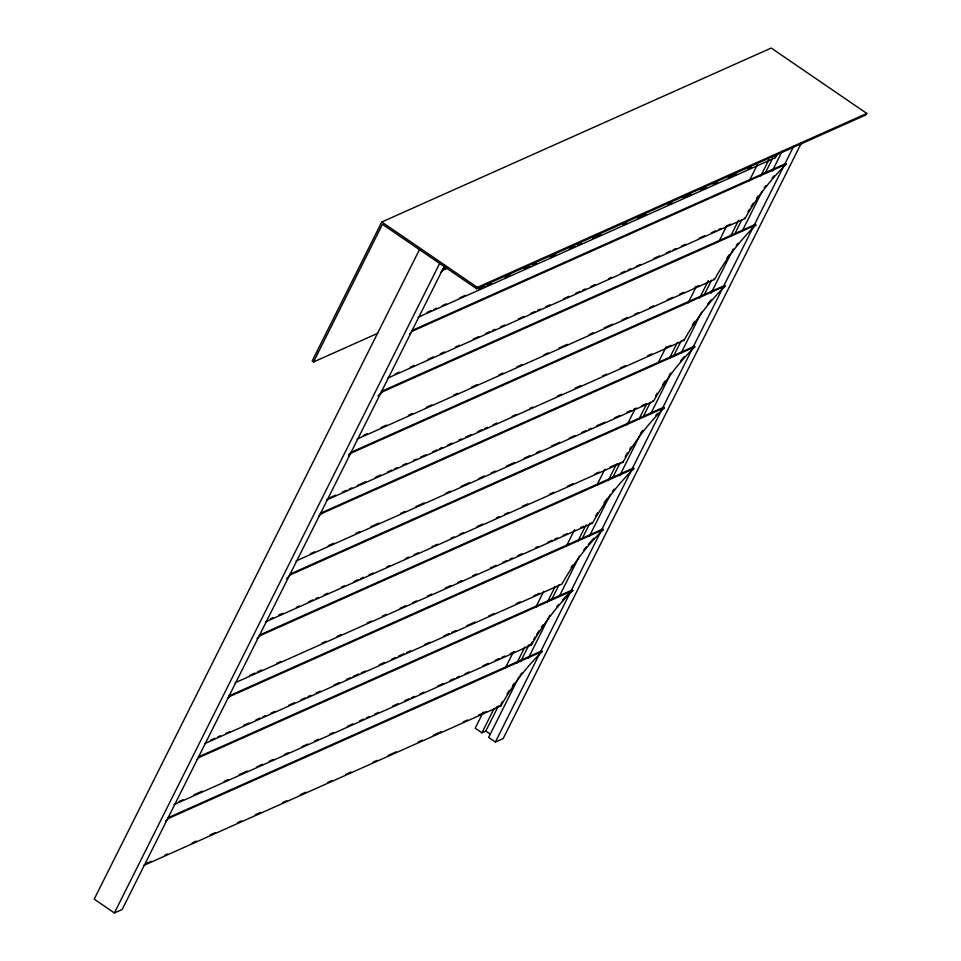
<?xml version="1.0" encoding="UTF-8"?>
<svg xmlns="http://www.w3.org/2000/svg" width="961" height="961" viewBox="0 0 961 961"><rect width="100%" height="100%" fill="white"/><g stroke="black" fill="none" stroke-linecap="round" stroke-linejoin="round"><path stroke-width="1.44" d="M313.49 361.997L382.43 224.309L476.656 288.768L866.101 114.827L866.798 113.434L771.227 48.05L381.781 221.991L312.145 361.072L313.49 361.997L377.709 333.311M419.452 249.632L94.202 899.136L114.395 912.95L122.179 909.466L444.739 265.332M114.395 912.95L439.645 263.446M476.656 288.768L477.353 287.387L866.798 113.434M483.251 712.101L475.19 728.21L481.917 732.811L485.81 731.069L497.906 706.924M505.426 667.823L513.486 651.714M535.661 607.436L543.734 591.327M566.582 545.704L574.642 529.595M596.817 485.317L604.877 469.208M627.053 424.93L635.125 408.821M657.973 363.198L666.033 347.101M688.208 302.811L696.269 286.702M719.116 241.079L726.516 226.315M749.364 180.692L757.424 164.595M481.917 732.811L494.014 708.653M516.862 663.03L524.922 646.933M547.097 602.643L555.158 586.546M578.017 540.911L586.078 524.814M608.253 480.524L616.313 464.427M639.161 418.792L646.561 404.04M669.409 358.405L677.469 342.308M699.644 298.018L708.377 280.576M730.552 236.298L738.625 220.189M760.8 175.911L768.86 159.802M520.754 661.288L528.814 645.191M551.662 599.568L559.062 584.805M581.91 539.181L589.97 523.072M612.818 477.449L620.205 462.685M643.053 417.062L650.453 402.299M673.301 356.675L681.361 340.566M704.209 294.943L711.596 280.18M734.444 234.556L741.844 219.793M765.364 172.824L772.752 158.06M518.88 677.024L488.644 737.423L495.371 742.024L503.168 738.541L801.534 142.721M528.298 658.237L549.8 615.304M559.206 596.517L579.363 556.251M589.441 536.13L610.283 494.531M619.689 475.743L641.864 431.453M650.597 414.011L670.754 373.745M680.832 353.624L701.674 312.025M711.08 293.237L733.255 248.947M741.988 231.505L762.145 191.251M772.224 171.118L782.314 150.985M495.371 742.024L793.738 146.192M446.505 267.795L442.396 269.621L442.997 270.197L447.105 268.371M427.032 312.445L431.141 310.607M433.879 309.382L436.618 308.157M442.096 305.718L446.204 303.88M459.899 297.766L465.376 295.315M479.071 289.201L484.548 286.75M487.287 285.525L491.395 283.699M505.09 277.573L510.567 275.134M524.274 269.02L529.751 266.569M532.49 265.344L536.598 263.506M550.293 257.392L555.77 254.941M569.465 248.827L574.942 246.376M577.681 245.163L581.789 243.325M592.745 238.436L600.961 234.76M622.872 224.97L626.98 223.132M637.936 218.243L646.152 214.579M668.063 204.789L672.171 202.951M683.127 198.062L691.343 194.386M700.929 190.11L706.407 187.659M713.254 184.608L717.362 182.77M728.318 177.869L736.534 174.205M747.49 169.316L751.598 167.478M418.047 317.298L775.479 157.652A288.817 250.016 65.9 0 1 777.629 153.856M412.497 331.113L786.362 164.127L785.762 163.55L411.897 330.548L412.497 331.113A288.817 250.016 65.9 0 0 409.494 334.104M395.163 373.973L399.271 372.135M410.227 367.246L414.335 365.408M428.029 359.294L433.507 356.843M440.354 353.792L444.462 351.954M455.418 347.053L459.526 345.227M473.22 339.101L478.698 336.662M485.545 333.599L489.654 331.761M492.392 330.548L495.131 329.323M500.609 326.872L504.717 325.034M518.411 318.92L523.889 316.469M530.736 313.418L534.845 311.58M537.583 310.355L540.322 309.13M545.8 306.691L549.908 304.853M563.602 298.739L569.08 296.288M575.927 293.225L580.036 291.399M582.774 290.174L585.513 288.949M590.991 286.498L595.099 284.672M608.793 278.546L611.532 277.333M621.118 273.044L625.227 271.206M627.965 269.981L630.716 268.768M636.194 266.317L640.302 264.479M653.997 258.365L659.474 255.914M666.321 252.863L670.43 251.025M673.168 249.8L675.907 248.575M681.385 246.136L685.493 244.298M699.188 238.184L704.665 235.733M711.512 232.67L715.621 230.844M718.36 229.619L721.098 228.394M726.576 225.943L730.684 224.105M387.547 378.214L744.979 218.567A288.817 250.016 65.9 0 1 786.362 164.127M755.25 224.478L381.385 391.463L381.985 392.04L755.863 225.042L755.25 224.478A288.817 250.016 65.9 0 0 753.256 226.46M363.282 435.501L367.39 433.663M381.085 427.549L386.562 425.098M408.473 415.32L412.593 413.482M426.288 407.368L431.765 404.917M453.676 395.127L457.784 393.289M471.479 387.175L476.956 384.736M498.867 374.946L502.975 373.108M516.67 366.994L522.147 364.543M544.058 354.753L548.166 352.927M559.122 348.026L567.338 344.362M589.249 334.572L593.357 332.734M604.313 327.845L612.529 324.169M622.115 319.893L627.593 317.442M634.44 314.391L638.548 312.553M649.504 307.664L653.612 305.826M667.306 299.712L672.784 297.261M679.631 294.198L683.739 292.372M694.695 287.471L698.803 285.633M357.036 439.129L714.479 279.483A288.817 250.016 65.9 0 1 755.863 225.042M348.879 454.361A288.817 250.016 65.9 0 1 350.885 452.379L724.75 285.393L725.351 285.958A288.817 250.016 65.9 0 0 683.968 340.398L326.536 500.044M348.483 455.934A288.817 250.016 65.9 0 1 351.486 452.955L725.351 285.958M330.043 497.642L335.521 495.191M342.368 492.14L346.477 490.302M349.215 489.077L351.954 487.852M357.432 485.401L365.648 481.737M375.234 477.461L380.712 475.01M387.559 471.947L391.668 470.109M394.406 468.896L397.145 467.671M402.623 465.22L406.731 463.382M413.578 460.331L416.317 459.106M420.425 457.268L425.903 454.817M432.75 451.766L436.859 449.928M439.597 448.703L442.336 447.478M447.814 445.039L451.922 443.201M458.769 440.138L461.508 438.925M465.617 437.087L471.094 434.636M477.941 431.585L482.05 429.747M484.788 428.522L487.527 427.297M493.005 424.846L497.113 423.02M512.177 416.293L516.285 414.455M529.991 408.341L532.73 407.116M557.38 396.1L561.488 394.262M575.183 388.148L580.66 385.709M602.571 375.919L606.679 374.081M620.374 367.967L625.851 365.516M647.762 355.726L651.87 353.9M665.565 347.774L671.042 345.335M320.986 513.871L694.851 346.885L694.25 346.308L320.373 513.294L320.986 513.871A288.817 250.016 65.9 0 0 318.98 515.853M310.499 553.668L314.607 551.83M328.302 545.716L333.779 543.265M355.69 533.475L359.798 531.649M370.754 526.748L378.97 523.084M400.881 513.294L404.989 511.456M415.945 506.567L424.161 502.891M446.072 493.113L450.18 491.275M461.136 486.374L469.352 482.71M478.938 478.422L484.416 475.983M491.263 472.92L495.371 471.082M506.327 466.193L514.543 462.529M524.129 458.241L529.607 455.79M536.454 452.739L540.562 450.901M551.518 446.012L559.734 442.336M569.32 438.06L574.798 435.609M581.645 432.546L585.754 430.72M588.492 429.495L591.231 428.27M596.709 425.819L604.925 422.155M614.511 417.867L619.989 415.428M626.836 412.365L630.945 410.527M633.683 409.314L636.422 408.089M641.912 405.638L646.02 403.8M296.036 560.972L653.468 401.314A288.817 250.016 65.9 0 1 694.851 346.885M663.739 407.224L289.874 574.21L290.474 574.786L664.339 407.8L663.739 407.224A288.817 250.016 65.9 0 0 661.733 409.206M270.401 618.86L273.14 617.635M278.618 615.196L282.726 613.358M296.42 607.244L299.159 606.019M308.745 601.73L312.854 599.904M315.592 598.679L318.331 597.454M323.809 595.003L327.917 593.177M341.611 587.051L344.35 585.838M353.936 581.549L358.045 579.711M360.783 578.498L363.522 577.273M369 574.822L373.108 572.984M386.802 566.87L389.541 565.645M405.974 558.305L408.713 557.08M414.191 554.641L418.311 552.803M432.006 546.689L437.483 544.238M451.177 538.124L453.916 536.899M459.394 534.448L463.502 532.61M477.197 526.496L482.674 524.057M496.369 517.931L499.107 516.718M504.585 514.267L508.693 512.429M522.388 506.315L527.865 503.864M549.776 494.086L553.884 492.248M567.579 486.134L573.056 483.683M594.967 473.893L599.075 472.055M610.031 467.166L618.247 463.502M265.524 621.887L622.956 462.241A288.817 250.016 65.9 0 1 664.339 407.8M259.975 635.702L633.84 468.716L633.239 468.139L259.374 635.125L259.975 635.702A288.817 250.016 65.9 0 0 256.971 638.681M249.488 675.499L254.965 673.048M257.704 671.823L261.812 669.997M276.876 663.27L280.984 661.432M322.067 643.077L326.175 641.239M337.131 636.35L341.239 634.512M367.258 622.896L371.366 621.058M382.322 616.169L386.43 614.331M400.124 608.217L405.602 605.766M412.449 602.703L416.557 600.877M427.513 595.976L431.621 594.15M445.315 588.024L450.793 585.585M457.64 582.522L461.748 580.684M472.704 575.795L476.812 573.957M490.506 567.843L495.984 565.392M502.831 562.341L506.94 560.503M509.678 559.278L512.417 558.053M517.895 555.614L522.003 553.776M535.709 547.662L538.448 546.437M548.034 542.148L552.143 540.322M554.881 539.097L557.62 537.872M563.098 535.421L567.206 533.583M580.9 527.469L583.639 526.244M235.025 682.803L592.457 523.156A288.817 250.016 65.9 0 1 633.84 468.716M602.727 529.055L228.862 696.04L229.463 696.617L603.328 529.631L602.727 529.055A288.817 250.016 65.9 0 0 600.721 531.037M210.759 740.09L214.868 738.252M217.606 737.027L220.345 735.802M225.823 733.351L229.931 731.525M243.626 725.399L249.103 722.96M255.95 719.897L260.059 718.059M262.797 716.846L265.536 715.621M271.014 713.17L275.122 711.332M288.817 705.218L294.294 702.767M301.141 699.716L305.25 697.878M307.988 696.653L310.739 695.428M316.217 692.989L320.325 691.151M334.02 685.037L339.497 682.586M346.344 679.523L350.453 677.697M353.192 676.472L358.669 674.021M361.408 672.796L365.516 670.97M379.211 664.844L384.688 662.405M391.535 659.342L395.644 657.504M398.383 656.291L403.86 653.84M406.599 652.615L410.707 650.777M424.402 644.663L429.879 642.212M443.574 636.098L449.051 633.647M451.79 632.434L455.898 630.596M466.854 625.695L475.07 622.031M488.765 615.917L494.242 613.466M516.153 603.676L520.261 601.85M533.956 595.724L539.433 593.285M204.513 743.718L561.945 584.072A288.817 250.016 65.9 0 1 603.328 529.631M572.227 589.97L198.362 756.968L198.963 757.532L572.828 590.547L572.227 589.97A288.817 250.016 65.9 0 0 570.221 591.952M178.89 801.618L182.998 799.78M193.954 794.879L202.17 791.215M224.081 781.425L228.189 779.587M239.145 774.698L247.361 771.034M256.947 766.746L262.425 764.295M269.272 761.244L273.38 759.406M284.336 754.517L288.444 752.679M302.138 746.565L307.616 744.114M314.463 741.063L318.571 739.225M329.527 734.324L333.635 732.498M347.329 726.372L352.807 723.933M359.654 720.87L363.763 719.032M366.501 717.819L369.24 716.594M374.718 714.143L378.826 712.305M392.52 706.191L397.998 703.74M404.845 700.689L408.954 698.851M411.692 697.626L414.431 696.401M419.909 693.962L424.029 692.124M437.723 686.01L443.201 683.559M450.048 680.496L454.157 678.67M456.895 677.445L459.634 676.22M465.112 673.769L469.22 671.943M482.915 665.817L488.392 663.378M495.239 660.315L499.348 658.477M502.086 657.252L504.825 656.039M510.303 653.588L514.411 651.75M528.106 645.636L530.844 644.411A288.817 250.016 65.9 0 1 532.274 641.876M174.013 804.633L531.445 644.987A288.817 250.016 65.9 0 1 572.828 590.547M168.451 818.448L542.316 651.462L541.716 650.885L167.851 817.883L168.451 818.448A288.817 250.016 65.9 0 0 165.46 821.439M147.009 863.146L151.117 861.308M164.811 855.194L167.55 853.969M192.2 842.953L196.308 841.127M210.015 835.001L215.492 832.562M237.403 822.772L241.511 820.934M255.206 814.82L260.683 812.369M282.594 802.591L286.702 800.753M300.397 794.639L305.874 792.188M327.785 782.398L331.893 780.56M345.588 774.446L351.065 772.007M372.976 762.217L377.084 760.379M388.04 755.49L396.256 751.814M418.167 742.024L422.275 740.198M433.231 735.297L441.447 731.633M463.358 721.843L467.466 720.005M478.422 715.116L486.638 711.44M496.224 707.164L498.963 705.939M143.501 865.549L500.945 705.903A288.817 250.016 65.9 0 1 542.316 651.462M381.781 221.991L477.353 287.387M485.81 731.069L490.302 734.144M774.878 157.075L775.479 157.652M744.379 217.991L744.979 218.567M713.867 278.906L714.479 279.483M683.367 339.822L683.968 340.398M652.867 400.749L653.468 401.314M622.356 461.664L622.956 462.241M591.856 522.58L592.457 523.156M350.885 452.379L351.486 452.955M530.844 644.411L531.445 644.987M500.333 705.326L500.945 705.903M501.053 704.065A288.817 250.016 65.9 0 1 502.483 701.542M506.976 694.106A288.817 250.016 65.9 0 1 509.306 690.454M512.513 685.673A288.817 250.016 65.9 0 1 514.147 683.319M520.093 675.247A288.817 250.016 65.9 0 1 521.847 673M533.727 639.365A288.817 250.016 65.9 0 1 535.205 636.879M536.718 634.416A288.817 250.016 65.9 0 1 539.025 630.752M541.403 627.137A288.817 250.016 65.9 0 1 543.013 624.758M556.839 606.559A288.817 250.016 65.9 0 1 558.677 604.397M562.437 600.144A288.817 250.016 65.9 0 1 568.239 593.958M196.957 759.514A288.817 250.016 65.9 0 1 198.963 757.532M571.11 567.422A288.817 250.016 65.9 0 1 572.708 565.032M583.735 550.052A288.817 250.016 65.9 0 1 586.438 546.737M588.264 544.563A288.817 250.016 65.9 0 1 593.898 538.184M227.457 698.599A288.817 250.016 65.9 0 1 229.463 696.617M595.472 516.285A288.817 250.016 65.9 0 1 597.718 512.573M604.025 502.927A288.817 250.016 65.9 0 1 607.328 498.23M612.481 491.371A288.817 250.016 65.9 0 1 614.247 489.137M625.239 456.619A288.817 250.016 65.9 0 1 627.473 452.895M629.767 449.219A288.817 250.016 65.9 0 1 631.329 446.793M641.239 432.714A288.817 250.016 65.9 0 1 642.981 430.456M655.858 415.308A288.817 250.016 65.9 0 1 657.792 413.254M286.486 578.774A288.817 250.016 65.9 0 1 290.474 574.786M655.738 395.704A288.817 250.016 65.9 0 1 657.228 393.217M662.622 384.664A288.817 250.016 65.9 0 1 665.036 381.097M669.18 375.246A288.817 250.016 65.9 0 1 670.886 372.94M680.7 360.735A288.817 250.016 65.9 0 1 684.46 356.483M692.34 324.962A288.817 250.016 65.9 0 1 694.731 321.358M707.548 304.169A288.817 250.016 65.9 0 1 711.212 299.82M722.744 287.375A288.817 250.016 65.9 0 1 724.75 285.393M726.864 258.077A288.817 250.016 65.9 0 1 729.351 254.569M736.27 245.463A288.817 250.016 65.9 0 1 738.06 243.253M378.009 396.028A288.817 250.016 65.9 0 1 381.985 392.04M747.994 211.708A288.817 250.016 65.9 0 1 749.496 209.222M751.009 206.771A288.817 250.016 65.9 0 1 753.34 203.119M756.547 198.338A288.817 250.016 65.9 0 1 758.181 195.984M764.127 187.912A288.817 250.016 65.9 0 1 765.881 185.665M772.212 177.977A288.817 250.016 65.9 0 1 774.085 175.839M440.991 272.179A288.817 250.016 65.9 0 1 442.997 270.197"/></g></svg>
